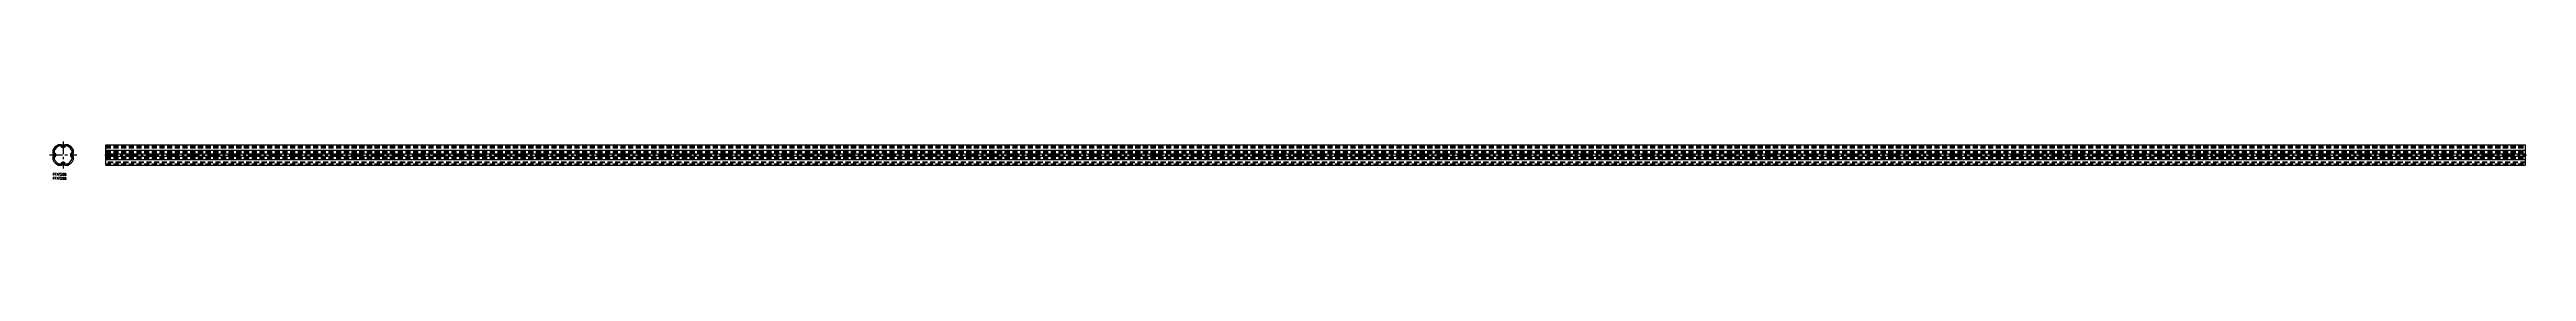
# Model space of a CAD drawing. Extents: x -4 to 3066, y -8 to 40.
import ezdxf

# ---------------------------------------------------------------- set-up
doc = ezdxf.new("R2010")
doc.units = 0
doc.header["$LTSCALE"] = 0.5
doc.linetypes.add('CENTER', pattern=[50.8, 31.75, -6.35, 6.35, -6.35])
doc.linetypes.add('DASHED', pattern=[19.05, 12.7, -6.35])
for name, color, linetype in [('MSM_CENTER', 1, 'CENTER'), ('MSM_CONTINUOUS', 7, 'CONTINUOUS'), ('MSM_DASHED', 4, 'DASHED'), ('MSM_PART_NUMBER', 7, 'CONTINUOUS')]:
    doc.layers.add(name, color=color, linetype=linetype)
doc.styles.get("Standard").update_dxf_attribs({"font": 'txt.shx', "height": 3, "bigfont": 'bigfont.shx'})

msp = doc.modelspace()

# ---------------------------------------------------------------- linework, layer by layer
at = {"layer": 'MSM_CENTER'}
for p, q in [((11.2, 34), (14.3, 34)), ((12.7, 39.6), (12.7, 5.9)), ((12.7, 32.4), (12.7, 35.6)), ((-4.1, 22.7), (29.6, 22.7)), ((-0.1, 22.7), (3.1, 22.7)), ((1.5, 21.2), (1.5, 24.3)), ((11.2, 11.5), (14.3, 11.5)), ((12.7, 9.9), (12.7, 13.1)), ((22.4, 22.7), (25.6, 22.7)), ((24, 21.2), (24, 24.3)), ((64.5, 22.7), (3066.5, 22.7))]:
    msp.add_line(p, q, dxfattribs=at)
at = {"layer": 'MSM_CONTINUOUS'}
for p, q in [((10.8, 35.5), (7, 35.5)), ((9.5, 34), (7.8, 34)), ((11.2, 34), (11.2, 35)), ((14.2, 35), (14.2, 34)), ((18.5, 35.5), (14.8, 35.5)), ((17.7, 34), (16, 34)), ((65.5, 35.5), (3065.5, 35.5)), ((65.5, 10), (65.5, 35.5)), ((3065.5, 10), (3065.5, 35.5)), ((0, 28.5), (0, 24.8)), ((0, 20.8), (0, 17)), ((0.5, 24.2), (1.5, 24.2)), ((1.5, 21.2), (0.5, 21.2)), ((1.5, 27.7), (1.5, 26)), ((1.5, 19.5), (1.5, 17.8)), ((7, 10), (10.8, 10)), ((7.8, 11.5), (9.5, 11.5)), ((11.2, 10.5), (11.2, 11.5)), ((14.2, 11.5), (14.2, 10.5)), ((14.8, 10), (18.5, 10)), ((16, 11.5), (17.7, 11.5)), ((24, 26), (24, 27.7)), ((24, 24.2), (25, 24.2)), ((25, 21.2), (24, 21.2)), ((24, 17.8), (24, 19.5)), ((25.5, 24.8), (25.5, 28.5)), ((25.5, 17), (25.5, 20.8)), ((65.5, 28.5), (3065.5, 28.5)), ((65.5, 24.2), (3065.5, 24.2)), ((65.5, 21.2), (3065.5, 21.2)), ((65.5, 17), (3065.5, 17)), ((65.5, 10), (3065.5, 10))]:
    msp.add_line(p, q, dxfattribs=at)
for centre, radius, start, end in [((12.7, 22.7), 14, 114.3958, 155.6042), ((12.7, 22.7), 12.3, 113.8462, 156.1538), ((9.5, 33.5), 0.5, 20.051, 90), ((12.7, 34.7), 3, 200.051, 339.949), ((10.8, 35), 0.5, 0, 90), ((12.7, 34), 1.5, 180, 0), ((14.8, 35), 0.5, 90, 180), ((16, 33.5), 0.5, 90, 159.949), ((12.7, 22.7), 12.3, 23.8462, 66.1538), ((12.7, 22.7), 14, 24.3958, 65.6042), ((0.5, 24.8), 0.5, 180, 270), ((0.5, 20.8), 0.5, 90, 180), ((12.7, 22.7), 14, 204.3958, 245.6042), ((2, 26), 0.5, 180, 249.949), ((1.5, 22.7), 1.5, 270, 90), ((2, 19.5), 0.5, 110.051, 180), ((12.7, 22.7), 12.3, 203.8462, 246.1538), ((0.8, 22.7), 3, 290.051, 69.949), ((9.5, 12), 0.5, 270, 339.949), ((12.7, 10.8), 3, 20.051, 159.949), ((10.8, 10.5), 0.5, 270, 0), ((12.7, 11.5), 1.5, 0, 180), ((14.8, 10.5), 0.5, 180, 270), ((16, 12), 0.5, 200.051, 270), ((12.7, 22.7), 12.3, 293.8462, 336.1538), ((12.7, 22.7), 14, 294.3958, 335.6042), ((24.7, 22.7), 3, 110.051, 249.949), ((24, 22.7), 1.5, 90, 270), ((23.5, 26), 0.5, 290.051, 0), ((23.5, 19.5), 0.5, 0, 69.949), ((25, 24.8), 0.5, 270, 0), ((25, 20.8), 0.5, 0, 90)]:
    msp.add_arc(centre, radius, start, end, dxfattribs=at)
at = {"layer": 'MSM_DASHED'}
for p, q in [((65.5, 35), (3065.5, 35)), ((65.5, 34), (3065.5, 34)), ((65.5, 33.7), (3065.5, 33.7)), ((65.5, 32.5), (3065.5, 32.5)), ((65.5, 31.7), (3065.5, 31.7)), ((65.5, 27.7), (3065.5, 27.7)), ((65.5, 26), (3065.5, 26)), ((65.5, 25.6), (3065.5, 25.6)), ((65.5, 19.9), (3065.5, 19.9)), ((65.5, 19.5), (3065.5, 19.5)), ((65.5, 17.8), (3065.5, 17.8)), ((3065.5, 13.8), (65.5, 13.8)), ((3065.5, 13), (65.5, 13)), ((65.5, 11.8), (3065.5, 11.8)), ((65.5, 11.5), (3065.5, 11.5)), ((65.5, 10.5), (3065.5, 10.5))]:
    msp.add_line(p, q, dxfattribs=at)

# ---------------------------------------------------------------- texts
at = {"layer": 'MSM_PART_NUMBER'}
for p in [(0, -3), (0, -8)]:
    msp.add_text('FFATS28', height=3, dxfattribs=at).set_placement(p)

doc.saveas('drawing.dxf')
